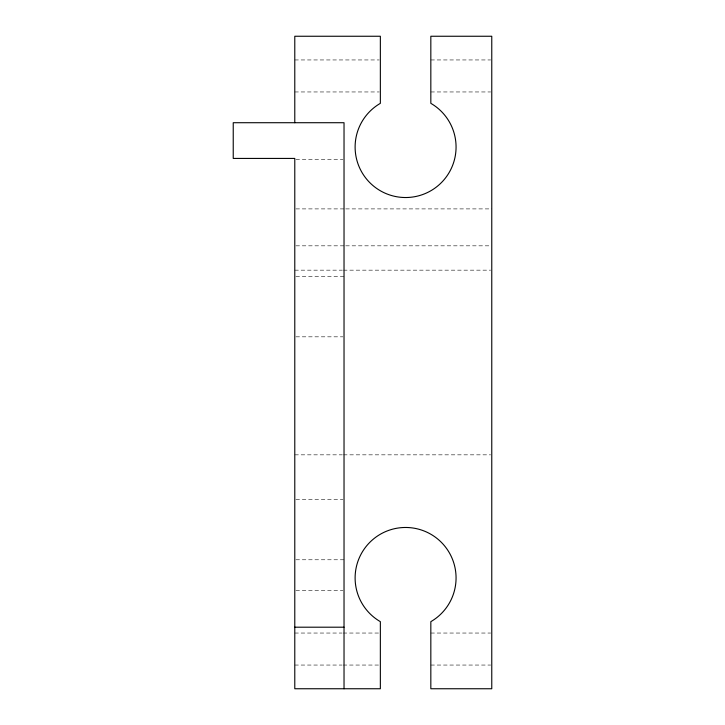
<?xml version="1.0" encoding="UTF-8"?>
<svg xmlns="http://www.w3.org/2000/svg" width="725" height="725" viewBox="0 0 725 725"><rect width="100%" height="100%" fill="white"/><g stroke="black" fill="none" stroke-linecap="round" stroke-linejoin="round"><path stroke-width="0.54" stroke-dasharray="3.62 2.72" d="M294.785 59.948L379.229 59.948M430.831 59.948L490.644 59.948M294.785 91.957L379.229 91.957M430.831 91.957L490.644 91.957M295.909 159.654L342.916 159.654M295.909 208.9L344.602 208.9M345.734 208.9L491.767 208.9M295.909 245.829L344.602 245.829M345.734 245.829L490.635 245.829M294.785 270.162L342.336 270.162M343.469 270.162L490.635 270.162M295.909 276.615L344.031 276.615M295.909 336.826L342.916 336.826M294.785 454.838L342.336 454.838M343.469 454.838L490.635 454.838M295.909 499.561L342.916 499.561M295.909 559.772L344.031 559.772M295.909 590.694L342.916 590.694M294.785 633.043L342.073 633.043M343.197 633.043L379.229 633.043M430.831 633.043L490.644 633.043M294.785 665.052L342.073 665.052M343.197 665.052L379.229 665.052M430.831 665.052L490.644 665.052"/><path stroke-width="1.09" d="M294.785 627.197L344.031 627.197M344.031 688.75L344.031 122.715L233.233 122.715L233.233 158.422L294.785 158.422L294.785 688.75L380.353 688.75L380.353 621.66A50.478 50.478 0 0 1 366.923 545.499A50.478 50.478 0 0 1 444.253 545.499A50.478 50.478 0 0 1 430.831 621.66L430.831 688.75L491.767 688.75L491.767 36.25L430.831 36.25L430.831 103.34A50.478 50.478 0 0 1 444.253 179.501A50.478 50.478 0 0 1 366.923 179.501A50.478 50.478 0 0 1 380.353 103.34L380.353 36.25L294.785 36.25L294.785 122.715"/></g></svg>
